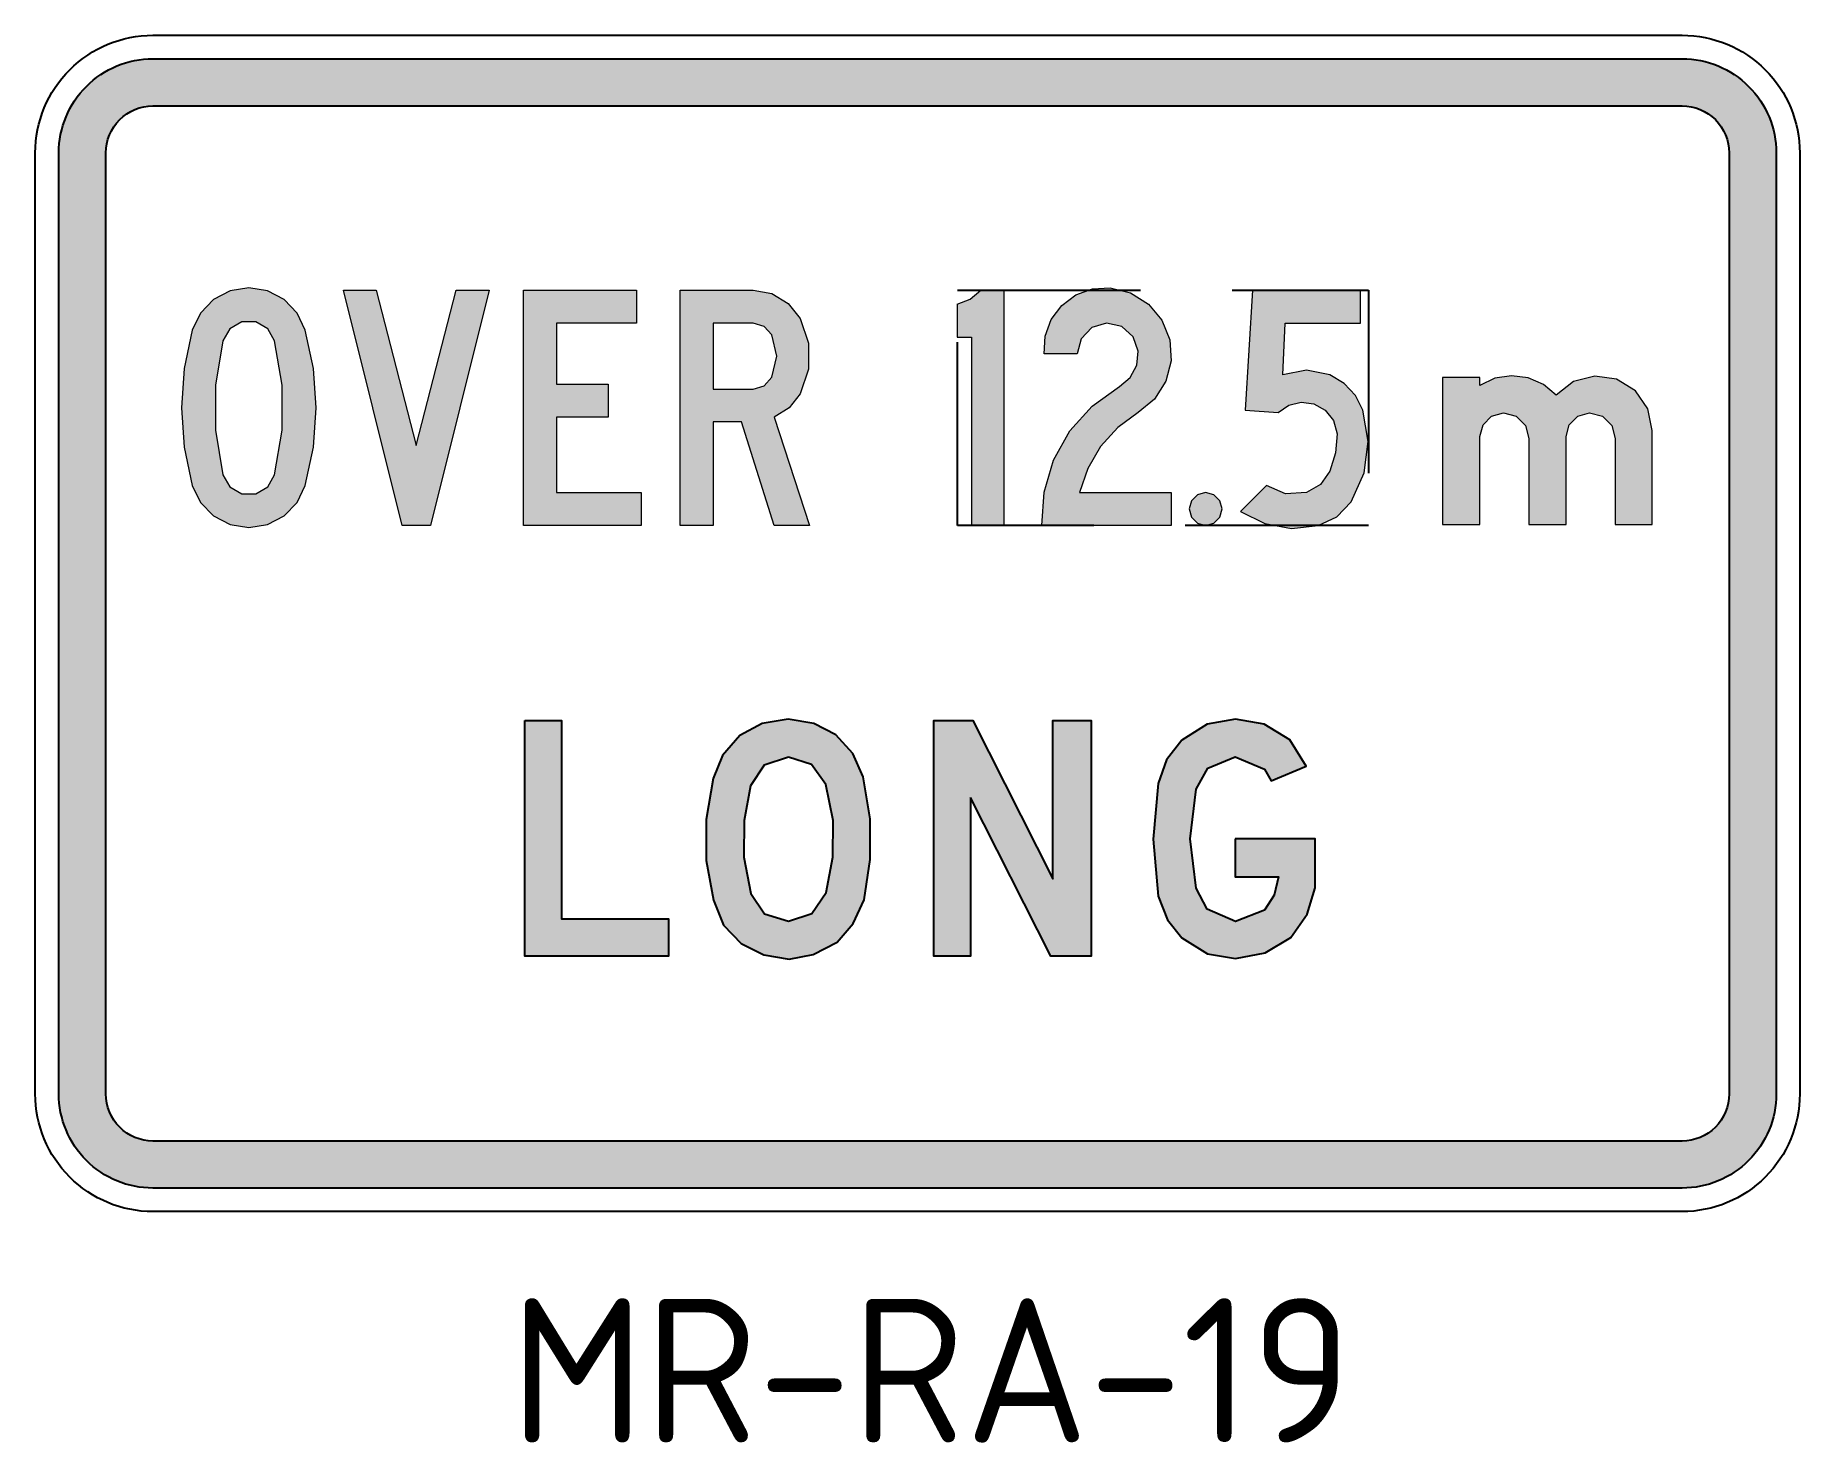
# Model space of a CAD drawing. Extents: x 0.7 to 31.3, y -3.3 to 21.2.
import ezdxf
from ezdxf.enums import TextEntityAlignment as Align

# ---------------------------------------------------------------- set-up
doc = ezdxf.new("R2010")
doc.units = 0
doc.header["$LTSCALE"] = 0.5
doc.linetypes.add('HIDDEN', pattern=[9.525, 6.35, -3.175])
doc.layers.add('L18', color=4, linetype='CONTINUOUS')
doc.layers.add('T25', color=1, linetype='CONTINUOUS')
doc.styles.add('ISO', font='iso3098b.shx')

msp = doc.modelspace()

# ---------------------------------------------------------------- hatches: boundary and pattern name
at = {"layer": 'L18'}
h = msp.add_hatch(color=256, dxfattribs=at)
edge = h.paths.add_edge_path(flags=16)
edge.add_line((1.966, 2.798), (1.966, 19.118))
edge.add_arc((2.782, 19.118), 0.816, 90, 180, ccw=False)
edge.add_line((2.782, 19.934), (29.302, 19.934))
edge.add_arc((29.302, 19.118), 0.816, 0, 90, ccw=False)
edge.add_line((30.118, 19.118), (30.118, 2.798))
edge.add_arc((29.302, 2.798), 0.816, -90, 0, ccw=False)
edge.add_line((29.302, 1.982), (2.782, 1.982))
edge.add_arc((2.782, 2.798), 0.816, 180, 270, ccw=False)
edge = h.paths.add_edge_path()
edge.add_line((1.15, 2.798), (1.15, 19.118))
edge.add_arc((2.782, 19.118), 1.632, 90, 180, ccw=False)
edge.add_line((2.782, 20.75), (29.302, 20.75))
edge.add_arc((29.302, 19.118), 1.632, 0, 90, ccw=False)
edge.add_line((30.934, 19.118), (30.934, 2.798))
edge.add_arc((29.302, 2.798), 1.632, -90, 0, ccw=False)
edge.add_line((29.302, 1.166), (2.782, 1.166))
edge.add_arc((2.782, 2.798), 1.632, 180, 270, ccw=False)
h = msp.add_hatch(color=256, dxfattribs=at)
h.paths.add_polyline_path([(14.008, 14.942), (13.818, 14.699), (13.558, 14.535), (14.171, 12.658), (13.558, 12.658), (12.987, 14.452), (12.499, 14.452), (12.499, 12.658), (11.928, 12.658), (11.928, 16.737), (13.191, 16.737), (13.517, 16.677), (13.801, 16.507), (14.008, 16.248), (14.153, 15.821), (14.153, 15.369)])
h.paths.add_polyline_path([(13.191, 15.023), (13.383, 15.079), (13.518, 15.227), (13.602, 15.595), (13.518, 15.962), (13.383, 16.11), (13.191, 16.166), (12.499, 16.166), (12.499, 15.023)], flags=16)
h.paths.add_polyline_path([(19.544, 15.065), (19.729, 15.222), (19.843, 15.435), (19.869, 15.677), (19.783, 15.93), (19.583, 16.108), (19.32, 16.165), (19.064, 16.088), (18.878, 15.896), (18.81, 15.636), (18.239, 15.636), (18.258, 15.941), (18.362, 16.228), (18.545, 16.472), (18.789, 16.655), (19.076, 16.76), (19.381, 16.778), (19.736, 16.691), (20.045, 16.496), (20.28, 16.216), (20.416, 15.876), (20.44, 15.511), (20.35, 15.157), (20.152, 14.848), (19.869, 14.616), (19.514, 14.355), (19.218, 14.027), (18.994, 13.646), (18.85, 13.229), (20.44, 13.229), (20.44, 12.658), (18.198, 12.658), (18.238, 13.235), (18.402, 13.792), (18.685, 14.297), (19.072, 14.728)])
h.paths.add_polyline_path([(23.114, 14.656), (23.259, 14.475), (23.317, 14.248), (23.293, 13.916), (23.195, 13.596), (23.03, 13.369), (22.787, 13.229), (22.425, 13.205), (22.093, 13.352), (21.645, 12.902), (22.064, 12.69), (22.526, 12.606), (22.991, 12.658), (23.315, 12.807), (23.562, 13.066), (23.79, 13.568), (23.86, 14.113), (23.766, 14.656), (23.636, 14.912), (23.441, 15.121), (23.195, 15.269), (22.787, 15.349), (22.379, 15.269), (22.42, 16.166), (23.725, 16.166), (23.725, 16.737), (21.849, 16.737), (21.726, 14.656), (22.297, 14.616), (22.482, 14.742), (22.698, 14.794), (22.918, 14.764)])
h.paths.add_polyline_path([(25.794, 14.201), (25.849, 14.405), (25.998, 14.555), (26.202, 14.608), (26.424, 14.551), (26.585, 14.388), (26.644, 14.167), (26.644, 12.671), (27.29, 12.671), (27.29, 14.201), (27.344, 14.405), (27.494, 14.555), (27.698, 14.608), (27.919, 14.551), (28.081, 14.388), (28.139, 14.167), (28.139, 12.671), (28.785, 12.671), (28.785, 14.303), (28.709, 14.678), (28.492, 14.991), (28.166, 15.193), (27.789, 15.249), (27.42, 15.151), (27.12, 14.915), (26.897, 15.101), (26.631, 15.217), (26.344, 15.254), (26.057, 15.209), (25.794, 15.085), (25.794, 15.221), (25.148, 15.221), (25.148, 12.671), (25.794, 12.671)])
h.paths.add_polyline_path([(21.039, 13.229), (20.897, 13.19), (20.793, 13.086), (20.754, 12.943), (20.793, 12.801), (20.897, 12.695), (21.039, 12.658), (21.182, 12.695), (21.286, 12.801), (21.325, 12.943), (21.286, 13.086), (21.182, 13.19)])
h.paths.add_polyline_path([(4.893, 13.534), (5.023, 14.307), (5.023, 15.089), (4.893, 15.86), (4.774, 16.069), (4.564, 16.191), (4.324, 16.191), (4.116, 16.069), (3.996, 15.86), (3.865, 15.089), (3.865, 14.307), (3.996, 13.534), (4.116, 13.325), (4.324, 13.205), (4.564, 13.205), (4.774, 13.325)], flags=16)
h.paths.add_polyline_path([(5.424, 13.352), (5.566, 14.017), (5.614, 14.698), (5.566, 15.377), (5.424, 16.044), (5.282, 16.339), (5.055, 16.573), (4.766, 16.724), (4.444, 16.776), (4.123, 16.724), (3.833, 16.573), (3.607, 16.339), (3.465, 16.044), (3.322, 15.377), (3.276, 14.698), (3.322, 14.017), (3.465, 13.352), (3.607, 13.057), (3.833, 12.822), (4.123, 12.671), (4.444, 12.619), (4.766, 12.671), (5.055, 12.822), (5.282, 13.057)])
h.paths.add_polyline_path([(7.103, 12.658), (6.084, 16.737), (6.654, 16.737), (7.347, 14.045), (8.041, 16.737), (8.612, 16.737), (7.593, 12.658)])
h.paths.add_polyline_path([(9.21, 12.658), (9.21, 16.737), (11.167, 16.737), (11.167, 16.166), (9.781, 16.166), (9.781, 15.106), (10.677, 15.106), (10.677, 14.535), (9.781, 14.535), (9.781, 13.229), (11.248, 13.229), (11.248, 12.658)])
h.paths.add_polyline_path([(16.73, 16.492), (16.73, 15.921), (16.976, 15.921), (16.976, 12.658), (17.547, 12.658), (17.547, 16.737), (17.138, 16.737), (16.954, 16.581)])
h = msp.add_hatch(color=256, dxfattribs=at)
h.paths.add_polyline_path([(9.234, 5.186), (11.721, 5.186), (11.721, 5.834), (9.869, 5.834), (9.869, 9.272), (9.234, 9.272)])
h.paths.add_polyline_path([(12.661, 8.665), (12.496, 8.269), (12.378, 7.56), (12.378, 6.845), (12.502, 6.159), (12.679, 5.728), (12.981, 5.409), (13.377, 5.208), (13.814, 5.137), (14.234, 5.214), (14.648, 5.433), (14.926, 5.752), (15.115, 6.165), (15.222, 6.863), (15.222, 7.572), (15.097, 8.299), (14.92, 8.7), (14.624, 9.025), (14.246, 9.22), (13.797, 9.297), (13.347, 9.22), (12.963, 9.014)])
h.paths.add_polyline_path([(13.146, 8.139), (13.383, 8.499), (13.803, 8.641), (14.205, 8.511), (14.453, 8.163), (14.577, 7.542), (14.571, 6.904), (14.459, 6.289), (14.211, 5.929), (13.803, 5.793), (13.389, 5.923), (13.152, 6.272), (13.028, 6.904), (13.034, 7.542)], flags=16)
h.paths.add_polyline_path([(16.326, 5.186), (16.961, 5.186), (16.961, 7.937), (18.355, 5.186), (19.051, 5.186), (19.051, 9.272), (18.39, 9.272), (18.39, 6.531), (17, 9.272), (16.326, 9.272)])
h.paths.add_polyline_path([(20.362, 8.595), (20.213, 8.183), (20.126, 7.216), (20.213, 6.23), (20.376, 5.818), (20.626, 5.507), (21.072, 5.23), (21.559, 5.149), (22.072, 5.244), (22.518, 5.514), (22.802, 5.919), (22.941, 6.374), (22.941, 7.222), (21.552, 7.222), (21.552, 6.561), (22.301, 6.561), (22.228, 6.244), (22.059, 5.987), (21.559, 5.791), (21.065, 6), (20.876, 6.365), (20.768, 7.223), (20.876, 8.081), (21.079, 8.446), (21.552, 8.642), (22.059, 8.432), (22.175, 8.229), (22.785, 8.483), (22.498, 8.939), (22.052, 9.209), (21.559, 9.297), (21.065, 9.209), (20.626, 8.932)])

# ---------------------------------------------------------------- linework, layer by layer
for points in [[(0.742, 2.798), (0.742, 19.118, -0.414214), (2.782, 21.158), (29.302, 21.158, -0.414214), (31.342, 19.118), (31.342, 2.798, -0.414214), (29.302, 0.758), (2.782, 0.758, -0.414214)], [(1.15, 2.798), (1.15, 19.118, -0.414214), (2.782, 20.75), (29.302, 20.75, -0.414214), (30.934, 19.118), (30.934, 2.798, -0.414214), (29.302, 1.166), (2.782, 1.166, -0.414214)], [(1.966, 2.798), (1.966, 19.118, -0.414214), (2.782, 19.934), (29.302, 19.934, -0.414214), (30.118, 19.118), (30.118, 2.798, -0.414214), (29.302, 1.982), (2.782, 1.982, -0.414214)]]:
    msp.add_lwpolyline(points, format="xyb", close=True, dxfattribs=at)
at = {"layer": 'L18', "lineweight": 0}
for points in [[(5.424, 13.352), (5.566, 14.017), (5.614, 14.698), (5.566, 15.377), (5.424, 16.044), (5.282, 16.339), (5.055, 16.573), (4.766, 16.724), (4.444, 16.776), (4.123, 16.724), (3.833, 16.573), (3.607, 16.339), (3.465, 16.044), (3.322, 15.377), (3.276, 14.698), (3.322, 14.017), (3.465, 13.352), (3.607, 13.057), (3.833, 12.822), (4.123, 12.671), (4.444, 12.619), (4.766, 12.671), (5.055, 12.822), (5.282, 13.057), (5.424, 13.352), (5.424, 13.352)], [(7.103, 12.658), (6.084, 16.737), (6.654, 16.737), (7.347, 14.045), (8.041, 16.737), (8.612, 16.737), (7.593, 12.658), (7.103, 12.658), (7.103, 12.658)], [(9.21, 12.658), (9.21, 16.737), (11.167, 16.737), (11.167, 16.166), (9.781, 16.166), (9.781, 15.106), (10.677, 15.106), (10.677, 14.535), (9.781, 14.535), (9.781, 13.229), (11.248, 13.229), (11.248, 12.658), (9.21, 12.658), (9.21, 12.658)], [(16.73, 16.492), (16.954, 16.581), (17.138, 16.737)], [(16.976, 12.658), (17.547, 12.658), (17.547, 16.737), (17.138, 16.737)], [(16.73, 16.492), (16.73, 15.921), (16.976, 15.921), (16.976, 12.658)], [(4.893, 13.534), (5.023, 14.307), (5.023, 15.089), (4.893, 15.86), (4.774, 16.069), (4.564, 16.191), (4.324, 16.191), (4.116, 16.069), (3.996, 15.86), (3.865, 15.089), (3.865, 14.307), (3.996, 13.534), (4.116, 13.325), (4.324, 13.205), (4.564, 13.205), (4.774, 13.325), (4.893, 13.534), (4.893, 13.534)], [(21.039, 13.229), (20.897, 13.19), (20.793, 13.086), (20.754, 12.943), (20.793, 12.801), (20.897, 12.695), (21.039, 12.658), (21.182, 12.695), (21.286, 12.801), (21.325, 12.943), (21.286, 13.086), (21.182, 13.19), (21.039, 13.229), (21.039, 13.229)]]:
    msp.add_lwpolyline(points, dxfattribs=at)
for points in [[(14.008, 14.942), (13.818, 14.699), (13.558, 14.535), (14.171, 12.658), (13.558, 12.658), (12.987, 14.452), (12.499, 14.452), (12.499, 12.658), (11.928, 12.658), (11.928, 16.737), (13.191, 16.737), (13.517, 16.677), (13.801, 16.507), (14.008, 16.248), (14.153, 15.821), (14.153, 15.369)], [(19.544, 15.065), (19.729, 15.222), (19.843, 15.435), (19.869, 15.677), (19.783, 15.93), (19.583, 16.108), (19.32, 16.165), (19.064, 16.088), (18.878, 15.896), (18.81, 15.636), (18.239, 15.636), (18.258, 15.941), (18.362, 16.228), (18.545, 16.472), (18.789, 16.655), (19.076, 16.76), (19.381, 16.778), (19.736, 16.691), (20.045, 16.496), (20.28, 16.216), (20.416, 15.876), (20.44, 15.511), (20.35, 15.157), (20.152, 14.848), (19.869, 14.616), (19.514, 14.355), (19.218, 14.027), (18.994, 13.646), (18.85, 13.229), (20.44, 13.229), (20.44, 12.658), (18.198, 12.658), (18.238, 13.235), (18.402, 13.792), (18.685, 14.297), (19.072, 14.728)], [(23.114, 14.656), (23.259, 14.475), (23.317, 14.248), (23.293, 13.916), (23.195, 13.596), (23.03, 13.369), (22.787, 13.229), (22.425, 13.205), (22.093, 13.352), (21.645, 12.902), (22.064, 12.69), (22.526, 12.606), (22.991, 12.658), (23.315, 12.807), (23.562, 13.066), (23.79, 13.568), (23.86, 14.113), (23.766, 14.656), (23.636, 14.912), (23.441, 15.121), (23.195, 15.269), (22.787, 15.349), (22.379, 15.269), (22.42, 16.166), (23.725, 16.166), (23.725, 16.737), (21.849, 16.737), (21.726, 14.656), (22.297, 14.616), (22.482, 14.742), (22.698, 14.794), (22.918, 14.764)], [(13.191, 15.023), (13.383, 15.079), (13.518, 15.227), (13.602, 15.595), (13.518, 15.962), (13.383, 16.11), (13.191, 16.166), (12.499, 16.166), (12.499, 15.023)], [(25.794, 14.201), (25.849, 14.405), (25.998, 14.555), (26.202, 14.608), (26.424, 14.551), (26.585, 14.388), (26.644, 14.167), (26.644, 12.671), (27.29, 12.671), (27.29, 14.201), (27.344, 14.405), (27.494, 14.555), (27.698, 14.608), (27.919, 14.551), (28.081, 14.388), (28.139, 14.167), (28.139, 12.671), (28.785, 12.671), (28.785, 14.303), (28.709, 14.678), (28.492, 14.991), (28.166, 15.193), (27.789, 15.249), (27.42, 15.151), (27.12, 14.915), (26.897, 15.101), (26.631, 15.217), (26.344, 15.254), (26.057, 15.209), (25.794, 15.085), (25.794, 15.221), (25.148, 15.221), (25.148, 12.671), (25.794, 12.671)]]:
    msp.add_lwpolyline(points, close=True, dxfattribs=at)
at = {"layer": 'L18', "linetype": 'HIDDEN'}
msp.add_lwpolyline([(16.734, 16.738), (23.861, 16.738), (23.861, 12.658), (16.734, 12.658)], close=True, dxfattribs=at)
at = {"layer": 'L18'}
for points in [[(9.234, 9.272), (9.869, 9.272), (9.869, 5.834), (11.721, 5.834), (11.721, 5.186), (9.234, 5.186)], [(13.797, 9.297), (13.347, 9.22), (12.963, 9.014), (12.661, 8.665), (12.496, 8.269), (12.378, 7.56), (12.378, 6.845), (12.502, 6.159), (12.679, 5.728), (12.981, 5.409), (13.377, 5.208), (13.814, 5.137), (14.234, 5.214), (14.648, 5.433), (14.926, 5.752), (15.115, 6.165), (15.222, 6.863), (15.222, 7.572), (15.097, 8.299), (14.92, 8.7), (14.624, 9.025), (14.246, 9.22)], [(16.961, 7.937), (16.961, 5.186), (16.326, 5.186), (16.326, 9.272), (17, 9.272), (18.39, 6.531), (18.39, 9.272), (19.051, 9.272), (19.051, 5.186), (18.355, 5.186)], [(21.552, 7.222), (21.552, 6.561), (22.301, 6.561), (22.228, 6.244), (22.059, 5.987), (21.559, 5.791), (21.065, 6), (20.876, 6.365), (20.768, 7.223), (20.876, 8.081), (21.079, 8.446), (21.552, 8.642), (22.059, 8.432), (22.175, 8.229), (22.785, 8.483), (22.498, 8.939), (22.052, 9.209), (21.559, 9.297), (21.065, 9.209), (20.626, 8.932), (20.362, 8.595), (20.213, 8.183), (20.126, 7.216), (20.213, 6.23), (20.376, 5.818), (20.626, 5.507), (21.072, 5.23), (21.559, 5.149), (22.072, 5.244), (22.518, 5.514), (22.802, 5.919), (22.941, 6.374), (22.941, 7.222)], [(13.803, 8.641), (13.383, 8.499), (13.146, 8.139), (13.034, 7.542), (13.028, 6.904), (13.152, 6.272), (13.389, 5.923), (13.803, 5.793), (14.211, 5.929), (14.459, 6.289), (14.571, 6.904), (14.577, 7.542), (14.453, 8.163), (14.205, 8.511)]]:
    msp.add_lwpolyline(points, close=True, dxfattribs=at)

# ---------------------------------------------------------------- texts
at = {"layer": 'T25', "style": 'ISO'}
msp.add_text('MR-RA-19', height=2.5, dxfattribs=at).set_placement((16.281, -3.245), align=Align.CENTER)

doc.saveas('drawing.dxf')
